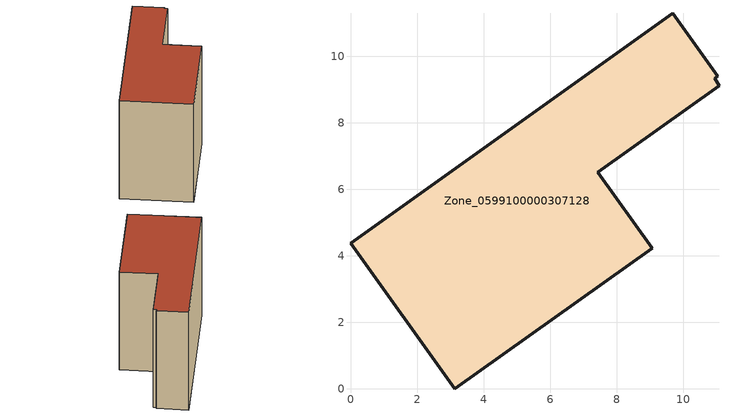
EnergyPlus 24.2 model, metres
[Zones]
Zone_0599100000307128
 floor ground (C_G): 9.07,4.23 3.13,0 0,4.38 9.68,11.3 11.03,9.4 10.95,9.34 11.08,9.12 7.44,6.52 z0
 wall outside (C_F): 9.68,11.3 0,4.38 3.13,0 9.07,4.23 7.44,6.52 11.08,9.12 10.95,9.34 11.03,9.4 9.68,11.3 z0:8.64
 roof outside (C_R): 11.03,9.4 9.68,11.3 0,4.38 3.13,0 9.07,4.23 7.44,6.52 11.08,9.12 10.95,9.34 z8.64
[BUILDING]
Pand.0599100000307128: North Axis=0; Terrain=City; Loads Convergence Tolerance Value=0.04; Temperature Convergence Tolerance Value=0.4; Solar Distribution=FullExterior; Maximum Number of Warmup Days=25; Minimum Number of Warmup Days=1
[Site:Location]
Rotterdam.The.Hague.AP_ZH_NLD Design_Conditions: Latitude=51.96; Longitude=4.45; Time Zone=1; Elevation=-4.5
[SITE:GROUNDTEMPERATURE:BUILDINGSURFACE]
18, 18, 18, 18, 18, 18, 18, 18, 18, 18, 18, 18
[MATERIAL] Thermal Absorptance=0.9; Solar Absorptance=0.7; Visible Absorptance=0.7
Name | Roughness | Thickness | Conductivity | Density | Specific Heat
G.TI.1975-1991 | MediumSmooth | 0.15 | 0.288461 | 540 | 1210
F.TI.1975-1991 | Rough | 0.3 | 0.230769 | 1920 | 840
R.TI.1975-1991 | MediumRough | 0.2 | 0.153846 | 1500 | 1000
[CONSTRUCTION]
C_G: G.TI.1975-1991
C_F: F.TI.1975-1991
C_R: R.TI.1975-1991
[ZONE]
Zone_0599100000307128: Type=1; Multiplier=1; Ceiling Height=Autocalculate; Volume=Autocalculate; Floor Area=autocalculate; Part of Total Floor Area=Yes
[ZONEINFILTRATION:DESIGNFLOWRATE]
Infil_Zone_0599100000307128: Zone or ZoneList or Space or SpaceList=Zone_0599100000307128; Schedule=AlwaysOn; Design Flow Rate Calculation Method=Flow/Area; Flow Rate per Floor Area=0.003; Constant Term Coefficient=1; Temperature Term Coefficient=0; Velocity Term Coefficient=0; Velocity Squared Term Coefficient=0
[HVACTEMPLATE:ZONE:IDEALLOADSAIRSYSTEM]
Zone_0599100000307128: Maximum Heating Supply Air Temperature=50; Minimum Cooling Supply Air Temperature=13; Maximum Heating Supply Air Humidity Ratio=0.0156; Minimum Cooling Supply Air Humidity Ratio=0.0077; Heating Limit=NoLimit; Cooling Limit=NoLimit; Dehumidification Control Type=ConstantSensibleHeatRatio; Cooling Sensible Heat Ratio=0.7; Dehumidification Setpoint=60; Humidification Control Type=None; Humidification Setpoint=30; Outdoor Air Method=None; Outdoor Air Flow Rate per Person=0.00944; Outdoor Air Flow Rate per Zone Floor Area=0; Outdoor Air Flow Rate per Zone=0; Demand Controlled Ventilation Type=None; Outdoor Air Economizer Type=NoEconomizer; Heat Recovery Type=None; Sensible Heat Recovery Effectiveness=0.7; Latent Heat Recovery Effectiveness=0.65
[ZONECONTROL:THERMOSTAT]
ThermostatControl_Zone_0599100000307128: Zone or ZoneList=Zone_0599100000307128; Control Type Schedule=DualSetpointControlType; Control 1=Thermostat_Zone_0599100000307128; Temperature Difference Between Cutout And Setpoint=0
[THERMOSTATSETPOINT:DUALSETPOINT]
Thermostat_Zone_0599100000307128: Heating Setpoint Temperature Schedule=HeatingSetpoint_Zone_0599100000307128; Cooling Setpoint Temperature Schedule=CoolingSetpoint_Zone_0599100000307128
[SCHEDULE:COMPACT]
HeatingSetpoint_Zone_0599100000307128: Through: 12/31, For: AllDays, Until: 24:00, 21
CoolingSetpoint_Zone_0599100000307128: Through: 12/31, For: AllDays, Until: 24:00, 24
DualSetpointControlType: Through: 12/31, For: AllDays, Until: 24:00, 4
AlwaysOn: Through: 12/31, For: AllDays, Until: 24:00, 1
